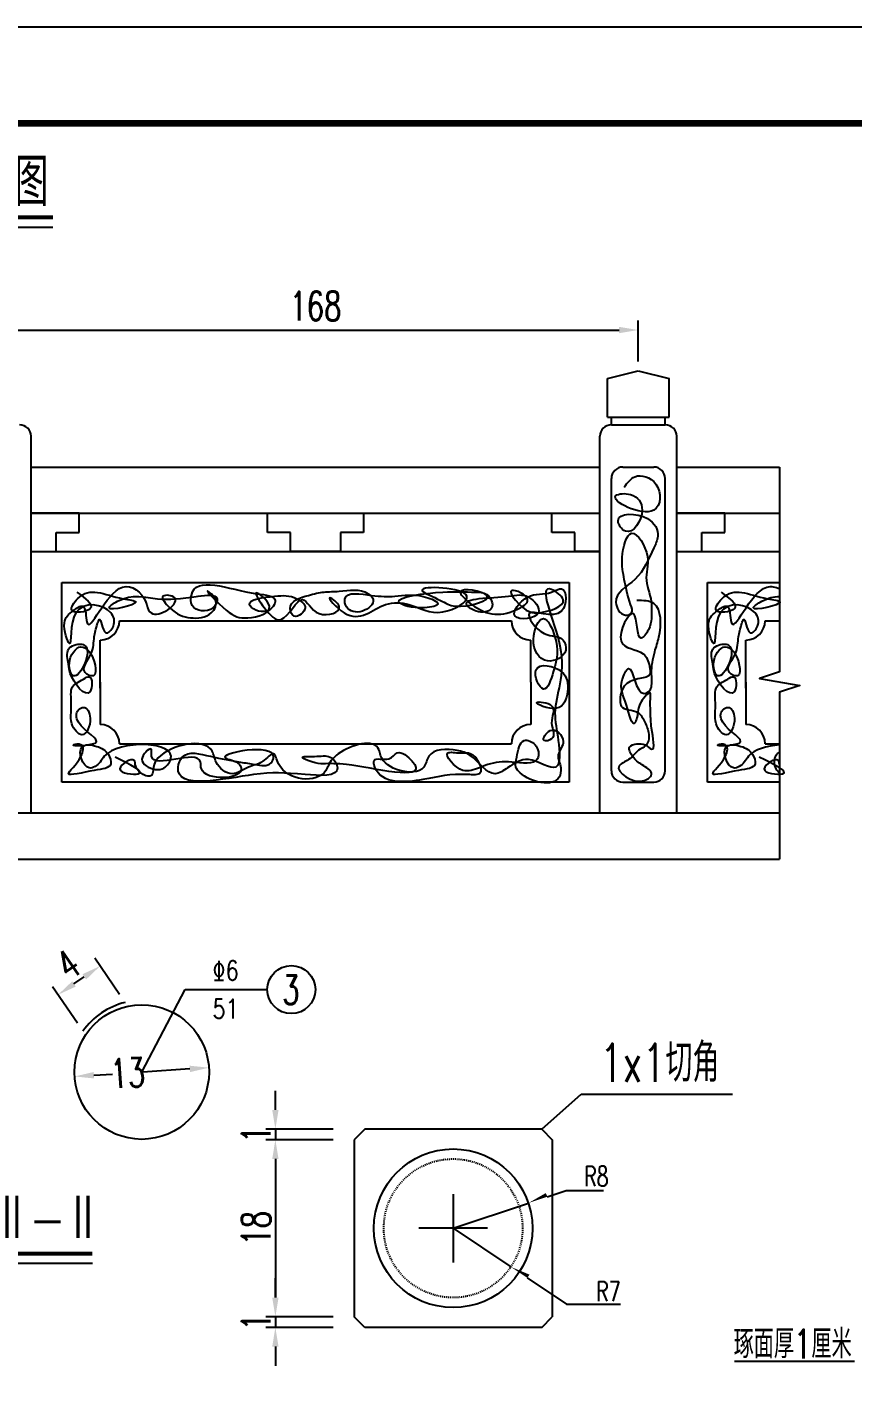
# Model space of a CAD drawing. Header units: millimetres. Extents: x -51 to 12129, y -1309 to -715.
# Drawn here: x 8939.6 to 9025.5, y -856.3 to -714.7 of the extents above; entities that cross this region are included whole.
import ezdxf
from ezdxf.enums import TextEntityAlignment as Align

# ---------------------------------------------------------------- set-up
doc = ezdxf.new("R2010")
doc.units = ezdxf.units.MM
doc.header["$LTSCALE"] = 0.25
doc.linetypes.add('DASHED2', pattern=[0.375, 0.25, -0.125])
for name, color, linetype in [('10', 1, 'Continuous'), ('DIMENSION', 2, 'Continuous'), ('图框', 7, 'Continuous'), ('尺寸标注', 2, 'Continuous'), ('文字', 7, 'Continuous'), ('标注', 4, 'Continuous'), ('次轮廓线', 7, 'Continuous'), ('钢筋', 6, 'Continuous')]:
    doc.layers.add(name, color=color, linetype=linetype)
doc.styles.get("Standard").update_dxf_attribs({"font": 'simplex1.shx', "width": 0.7, "bigfont": 'hztxt.shx'})
doc.styles.add('TEXT', font='simplex1.shx', dxfattribs={"width": 0.7, "bigfont": 'hztxt.shx'})
doc.dimstyles.new('比例1：25', dxfattribs={"dimtxt": 3, "dimasz": 2, "dimexe": 1, "dimexo": 1, "dimgap": 1, "dimtad": 1, "dimdec": 1, "dimlfac": 2.5, "dimzin": 9, "dimdsep": 46, "dimtxsty": 'Standard', "dimcen": -0.09, "dimclrd": 4, "dimclre": 4, "dimclrt": 7, "dimaunit": 1, "dimadec": 0, "dimazin": 0, "dimtfac": 0.0005, "dimtdec": 1, "dimtix": 1, "dimtmove": 2, "dimatfit": 3, "dimfxl": 0, "dimtolj": 1, "dimtzin": 13, "dimarcsym": 0})
doc.dimstyles.new('比例：1：10', dxfattribs={"dimscale": 0, "dimtxt": 3, "dimasz": 2, "dimexe": 1, "dimexo": 1, "dimgap": 0.5, "dimtad": 1, "dimdec": 1, "dimzin": 9, "dimdsep": 46, "dimtxsty": 'Standard', "dimcen": 0.5, "dimclrd": 256, "dimclre": 256, "dimclrt": 256, "dimadec": 1, "dimazin": 2, "dimtfac": 1, "dimtdec": 1, "dimtix": 1, "dimtmove": 2, "dimatfit": 3, "dimfxl": 0, "dimtolj": 1, "dimtzin": 0, "dimlwd": -1, "dimlwe": -1, "dimarcsym": 0})

# ---------------------------------------------------------------- blocks, each defined once
blk = doc.blocks.new('*D569')
at = {"layer": 'Defpoints', "color": 0, "linetype": 'Continuous'}
for p in [(9003.19, -746.17), (8935.99, -750.43), (9003.19, -750.43)]:
    blk.add_point(p, dxfattribs=at)
at = {"layer": '标注', "color": 4, "linetype": 'Continuous', "lineweight": -2}
for p, q in [((8935.99, -749.43), (8935.99, -745.17)), ((8937.99, -746.17), (9001.19, -746.17)), ((9003.19, -749.43), (9003.19, -745.17))]:
    blk.add_line(p, q, dxfattribs=at)
at = {"layer": '标注', "color": 4, "linetype": 'Continuous'}
for points in [[(8937.99, -745.84), (8937.99, -746.5), (8935.99, -746.17)], [(9001.19, -745.84), (9001.19, -746.5), (9003.19, -746.17)]]:
    blk.add_solid(points, dxfattribs=at)
at = {"layer": '标注', "color": 7, "linetype": 'Continuous', "insert": (8969.59, -743.67), "char_height": 3, "attachment_point": 5}
blk.add_mtext('\\A1;168', dxfattribs=at)
blk = doc.blocks.new('DIM')
blk.add_lwpolyline([(-1, -0.1, 0.2, 0, 0), (0, 0, 0, 0, 0)], format="xyseb")
blk = doc.blocks.new('*D623')
at = {"layer": 'Defpoints', "color": 0}
for p in [(9055.62, -765.21), (8391.45, -775.21), (9037.91, -775.21)]:
    blk.add_point(p, dxfattribs=at)
at = {"layer": '标注'}
for p, q in [((9043.91, -765.21), (9036.91, -765.21)), ((9037.91, -767.21), (9037.91, -773.21)), ((9031.91, -775.21), (9038.91, -775.21))]:
    blk.add_line(p, q, dxfattribs=at)
for points in [[(9037.58, -767.21), (9038.24, -767.21), (9037.91, -765.21)], [(9037.58, -773.21), (9038.24, -773.21), (9037.91, -775.21)]]:
    blk.add_solid(points, dxfattribs=at)
at = {"layer": '标注', "insert": (9035.91, -770.21), "char_height": 3, "attachment_point": 5, "rotation": 90}
blk.add_mtext('\\A1;10', dxfattribs=at)
blk = doc.blocks.new('*D624')
at = {"layer": 'Defpoints', "color": 0}
for p in [(9055.62, -775.21), (8391.45, -777.21), (9037.91, -777.21)]:
    blk.add_point(p, dxfattribs=at)
at = {"layer": '标注'}
for p, q in [((9037.91, -773.21), (9037.91, -771.21)), ((9043.91, -775.21), (9036.91, -775.21)), ((9037.91, -775.21), (9037.91, -777.21)), ((9031.91, -777.21), (9038.91, -777.21)), ((9037.91, -779.21), (9037.91, -781.21))]:
    blk.add_line(p, q, dxfattribs=at)
for points in [[(9037.58, -773.21), (9038.24, -773.21), (9037.91, -775.21)], [(9037.58, -779.21), (9038.24, -779.21), (9037.91, -777.21)]]:
    blk.add_solid(points, dxfattribs=at)
at = {"layer": '标注', "insert": (9035.91, -776.21), "char_height": 3, "attachment_point": 5, "rotation": 90}
blk.add_mtext('\\A1;2', dxfattribs=at)
blk = doc.blocks.new('*D627')
at = {"layer": 'Defpoints', "color": 0}
for p in [(9053.04, -788.21), (8388.88, -870.21), (9037.91, -870.21)]:
    blk.add_point(p, dxfattribs=at)
at = {"layer": '标注'}
for p, q in [((9043.91, -788.21), (9036.91, -788.21)), ((9037.91, -790.21), (9037.91, -868.21)), ((9031.91, -870.21), (9038.91, -870.21))]:
    blk.add_line(p, q, dxfattribs=at)
for points in [[(9037.58, -790.21), (9038.24, -790.21), (9037.91, -788.21)], [(9037.58, -868.21), (9038.24, -868.21), (9037.91, -870.21)]]:
    blk.add_solid(points, dxfattribs=at)
at = {"layer": '标注', "insert": (9035.91, -829.21), "char_height": 3, "attachment_point": 5, "rotation": 90}
blk.add_mtext('\\A1;82', dxfattribs=at)
blk = doc.blocks.new('*D636')
at = {"layer": 'Defpoints', "color": 0}
for p in [(9120.05, -792.96), (8455.88, -795.96), (9133.16, -795.96)]:
    blk.add_point(p, dxfattribs=at)
at = {"layer": '标注'}
for p, q in [((9133.16, -790.96), (9133.16, -788.96)), ((9127.16, -792.96), (9134.16, -792.96)), ((9133.16, -792.96), (9133.16, -795.96)), ((9127.16, -795.96), (9134.16, -795.96)), ((9133.16, -797.96), (9133.16, -799.96))]:
    blk.add_line(p, q, dxfattribs=at)
for points in [[(9132.83, -790.96), (9133.49, -790.96), (9133.16, -792.96)], [(9132.83, -797.96), (9133.49, -797.96), (9133.16, -795.96)]]:
    blk.add_solid(points, dxfattribs=at)
at = {"layer": '标注', "insert": (9131.16, -794.46), "char_height": 3, "attachment_point": 5, "rotation": 90}
blk.add_mtext('\\A1;3', dxfattribs=at)
blk = doc.blocks.new('*D687')
at = {"layer": 'Defpoints', "color": 0}
for p in [(8974.71, -829.33), (8965.42, -830.44), (8973.6, -830.44)]:
    blk.add_point(p, dxfattribs=at)
at = {"layer": '标注'}
for p, q in [((8965.42, -827.33), (8965.42, -825.33)), ((8971.42, -829.33), (8964.42, -829.33)), ((8965.42, -829.33), (8965.42, -830.44)), ((8971.42, -830.44), (8964.42, -830.44)), ((8965.42, -832.44), (8965.42, -834.44))]:
    blk.add_line(p, q, dxfattribs=at)
for points in [[(8965.09, -827.33), (8965.75, -827.33), (8965.42, -829.33)], [(8965.09, -832.44), (8965.75, -832.44), (8965.42, -830.44)]]:
    blk.add_solid(points, dxfattribs=at)
at = {"layer": '标注', "insert": (8963.42, -829.88), "char_height": 3, "attachment_point": 5, "rotation": 90}
blk.add_mtext('\\A1;1', dxfattribs=at)
blk = doc.blocks.new('*D688')
at = {"layer": 'Defpoints', "color": 0}
for p in [(8973.6, -830.44), (8965.42, -848.86), (8973.6, -848.86)]:
    blk.add_point(p, dxfattribs=at)
at = {"layer": '标注'}
for p, q in [((8971.42, -830.44), (8964.42, -830.44)), ((8965.42, -832.44), (8965.42, -846.86)), ((8971.42, -848.86), (8964.42, -848.86))]:
    blk.add_line(p, q, dxfattribs=at)
for points in [[(8965.09, -832.44), (8965.75, -832.44), (8965.42, -830.44)], [(8965.09, -846.86), (8965.75, -846.86), (8965.42, -848.86)]]:
    blk.add_solid(points, dxfattribs=at)
at = {"layer": '标注', "insert": (8963.42, -839.65), "char_height": 3, "attachment_point": 5, "rotation": 90}
blk.add_mtext('\\A1;18', dxfattribs=at)
blk = doc.blocks.new('*D689')
at = {"layer": 'Defpoints', "color": 0}
for p in [(8973.6, -848.86), (8965.42, -849.97), (8975.99, -849.97)]:
    blk.add_point(p, dxfattribs=at)
at = {"layer": '标注'}
for p, q in [((8965.42, -846.86), (8965.42, -844.86)), ((8971.42, -848.86), (8964.42, -848.86)), ((8965.42, -848.86), (8965.42, -849.97)), ((8971.42, -849.97), (8964.42, -849.97)), ((8965.42, -851.97), (8965.42, -853.97))]:
    blk.add_line(p, q, dxfattribs=at)
for points in [[(8965.09, -846.86), (8965.75, -846.86), (8965.42, -848.86)], [(8965.09, -851.97), (8965.75, -851.97), (8965.42, -849.97)]]:
    blk.add_solid(points, dxfattribs=at)
at = {"layer": '标注', "insert": (8963.42, -849.42), "char_height": 3, "attachment_point": 5, "rotation": 90}
blk.add_mtext('\\A1;1', dxfattribs=at)
blk = doc.blocks.new('*D694')
at = {"layer": 'Defpoints', "color": 0}
for p in [(8944.53, -823.85), (8958.5, -822.94)]:
    blk.add_point(p, dxfattribs=at)
at = {"layer": '标注'}
for p, q in [((8946.52, -823.72), (8948.47, -823.6)), ((8956.5, -823.07), (8951.63, -823.39))]:
    blk.add_line(p, q, dxfattribs=at)
for points in [[(8946.5, -823.39), (8946.55, -824.06), (8944.53, -823.85)], [(8956.48, -822.73), (8956.53, -823.4), (8958.5, -822.94)]]:
    blk.add_solid(points, dxfattribs=at)
at = {"layer": '标注', "insert": (8950.05, -823.49), "char_height": 3, "attachment_point": 5, "rotation": 3.7635}
blk.add_mtext('\\A1;13', dxfattribs=at)
blk = doc.blocks.new('*D695')
at = {"layer": 'Defpoints', "color": 0}
for p in [(8947.18, -812.36), (8949.77, -816.15), (8945.4, -819.14)]:
    blk.add_point(p, dxfattribs=at)
at = {"layer": '标注'}
for p, q in [((8949.21, -815.33), (8946.62, -811.53)), ((8944.46, -814.22), (8945.53, -813.49)), ((8944.83, -818.32), (8942.24, -814.53))]:
    blk.add_line(p, q, dxfattribs=at)
for points in [[(8945.34, -813.21), (8945.72, -813.76), (8947.18, -812.36)], [(8944.27, -813.95), (8944.64, -814.5), (8942.8, -815.35)]]:
    blk.add_solid(points, dxfattribs=at)
at = {"layer": '标注', "insert": (8943.86, -812.2), "char_height": 3, "attachment_point": 5, "rotation": 34.3548}
blk.add_mtext('\\A1;4', dxfattribs=at)
blk = doc.blocks.new('*D702')
at = {"layer": 'Defpoints', "color": 0}
for p in [(9248.86, -814.23), (8584.69, -822.23), (9226.99, -822.23)]:
    blk.add_point(p, dxfattribs=at)
at = {"layer": '标注'}
for p, q in [((9232.99, -814.23), (9225.99, -814.23)), ((9226.99, -816.23), (9226.99, -820.23)), ((9220.99, -822.23), (9227.99, -822.23))]:
    blk.add_line(p, q, dxfattribs=at)
for points in [[(9226.66, -816.23), (9227.33, -816.23), (9226.99, -814.23)], [(9226.66, -820.23), (9227.33, -820.23), (9226.99, -822.23)]]:
    blk.add_solid(points, dxfattribs=at)
at = {"layer": '标注', "insert": (9224.99, -818.23), "char_height": 3, "attachment_point": 5, "rotation": 90}
blk.add_mtext('\\A1;8', dxfattribs=at)
blk = doc.blocks.new('*D741')
at = {"layer": 'Defpoints', "color": 0}
for p in [(8779.68, -754.23), (9425.4, -754.23), (9443.85, -822.23)]:
    blk.add_point(p, dxfattribs=at)
at = {"layer": '标注'}
for p, q in [((9419.4, -754.23), (9426.4, -754.23)), ((9425.4, -820.23), (9425.4, -756.23)), ((9431.4, -822.23), (9424.4, -822.23))]:
    blk.add_line(p, q, dxfattribs=at)
for points in [[(9425.06, -756.23), (9425.73, -756.23), (9425.4, -754.23)], [(9425.06, -820.23), (9425.73, -820.23), (9425.4, -822.23)]]:
    blk.add_solid(points, dxfattribs=at)
at = {"layer": '标注', "insert": (9423.4, -788.23), "char_height": 3, "attachment_point": 5, "rotation": 90}
blk.add_mtext('\\A1;68', dxfattribs=at)
blk = doc.blocks.new('*D743')
at = {"layer": 'Defpoints', "color": 0}
for p in [(9441.9, -848.38), (8777.73, -851.38), (9429.42, -851.38)]:
    blk.add_point(p, dxfattribs=at)
at = {"layer": '标注'}
for p, q in [((9429.42, -846.38), (9429.42, -844.38)), ((9435.42, -848.38), (9428.42, -848.38)), ((9429.42, -848.38), (9429.42, -851.38)), ((9423.42, -851.38), (9430.42, -851.38)), ((9429.42, -853.38), (9429.42, -855.38))]:
    blk.add_line(p, q, dxfattribs=at)
for points in [[(9429.09, -846.38), (9429.76, -846.38), (9429.42, -848.38)], [(9429.09, -853.38), (9429.76, -853.38), (9429.42, -851.38)]]:
    blk.add_solid(points, dxfattribs=at)
at = {"layer": '标注', "insert": (9427.42, -849.88), "char_height": 3, "attachment_point": 5, "rotation": 90}
blk.add_mtext('\\A1;3', dxfattribs=at)
blk = doc.blocks.new('123')
at = {"layer": '图框', "color": 2}
blk.add_lwpolyline([(369.33, -1011.65), (369.33, -714.65), (-50.67, -714.65), (-50.67, -1011.65)], close=True, dxfattribs=at)

msp = doc.modelspace()

# ---------------------------------------------------------------- linework, layer by layer
for p, q in [((8983.92332, -836.08849), (8983.92332, -843.21166)), ((8993.70888, -836.37207), (8995.66599, -835.71647)), ((8995.66599, -835.71647), (8999.55475, -835.71647)), ((8983.92332, -839.65008), (8991.75176, -837.02767)), ((8987.48491, -839.65008), (8980.36173, -839.65008)), ((8983.92332, -839.65008), (8989.92484, -843.67102)), ((8991.63956, -844.81986), (8995.73305, -847.56245)), ((8995.73305, -847.56245), (9001.33298, -847.56245))]:
    msp.add_line(p, q)
at = {"const_width": 0.7}
msp.add_lwpolyline([(9179.75412, -724.65471), (8799.75412, -724.65471), (8799.75412, -1001.65471), (9179.75412, -1001.65471)], close=True, dxfattribs=at)
at = {"linetype": 'DASHED2'}
msp.add_circle((8983.92332, -839.65008), 7.224, dxfattribs=at)
at = {"start_tangent": (-0.089666301, 0.995971864)}
msp.add_spline([(9001.73561, -762.52659), (9002.827, -761.43619), (9005.00977, -762.19947), (9004.79149, -764.92545), (9000.8625, -763.3989), (9002.39044, -763.28986), (9003.59097, -764.92545), (9001.84475, -767.10624), (9001.08078, -766.01585), (9004.13666, -765.79777), (9005.22805, -767.65144), (9004.79149, -768.85087), (9002.827, -772.12205), (9000.8625, -774.52092), (9001.84475, -775.82939), (9002.49958, -775.61131), (9002.39044, -774.739), (9001.73561, -772.12205), (9001.51733, -769.83222), (9002.49958, -767.32432), (9004.13666, -769.72319), (9004.02752, -772.23109), (9004.57322, -774.739), (9004.57322, -775.06612), (9004.2458, -777.35594), (9003.48183, -778.22826), (9002.71786, -775.72035), (9001.4082, -778.55537), (9003.7001, -779.86385), (9004.35494, -781.17232), (9004.35494, -782.04463), (9003.15441, -782.48079), (9001.73561, -783.24407), (9001.29906, -784.77062), (9001.4082, -785.31582), (9003.15441, -785.97005), (9003.48183, -786.29717), (9003.80925, -786.84237), (9004.2458, -788.0418), (9004.2458, -788.91412), (9003.91838, -789.45931), (9003.37269, -789.78643), (9002.17217, -790.87682), (9001.18992, -791.53106), (9003.80925, -793.05761), (9004.57322, -792.29434), (9003.59097, -791.42202), (9002.60872, -790.54971), (9002.2813, -789.56835), (9003.04527, -789.24123), (9003.91838, -789.35027), (9004.57322, -789.78643), (9004.57322, -787.60564), (9004.46408, -786.07909), (9004.46408, -784.33446), (9004.46408, -784.00734), (9003.48183, -784.87966), (9003.04527, -786.51525), (9002.827, -787.06045), (9001.95389, -785.20678), (9001.51733, -782.58983), (9002.17217, -781.3904), (9003.80925, -784.00734), (9004.46408, -783.57119), (9004.57322, -783.24407), (9004.57322, -781.9356), (9004.90063, -779.64577), (9005.33718, -778.11922), (9004.79149, -774.62996), (9003.04527, -774.30284)], degree=3, dxfattribs=at)
msp.add_spline([(8944.75408, -773.44002), (8946.13644, -775.1664), (8944.23569, -775.33904), (8944.84048, -774.13057), (8949.59235, -774.13057), (8950.88832, -774.47585), (8948.12359, -775.08008), (8948.98756, -774.38953), (8953.13465, -774.13057), (8957.36814, -773.87162), (8959.35529, -774.13057), (8958.9233, -775.08008), (8956.76336, -774.82113), (8956.67696, -773.7853), (8963.50238, -773.61266), (8965.40312, -774.30321), (8964.53915, -775.42536), (8962.7248, -774.73481), (8965.31673, -773.87162), (8967.64946, -774.13057), (8968.51344, -775.08008), (8967.39027, -775.94328), (8966.95828, -775.1664), (8968.85903, -773.7853), (8970.50059, -773.44002), (8972.05574, -773.3537), (8975.07966, -773.61266), (8975.59805, -774.21689), (8974.47488, -775.42536), (8972.83332, -774.99376), (8972.66053, -774.13057), (8975.42525, -773.7853), (8977.84439, -773.87162), (8981.0411, -773.95794), (8982.33707, -774.64849), (8980.9547, -775.08008), (8978.27638, -774.47585), (8982.85545, -773.44002), (8986.22496, -773.44002), (8987.43453, -773.69898), (8987.95292, -775.08008), (8986.31136, -775.42536), (8985.36099, -774.82113), (8989.68087, -773.87162), (8991.75441, -773.95794), (8992.79119, -775.598), (8990.37205, -775.94328), (8991.66802, -773.95794), (8994.17355, -773.44002), (8995.21032, -773.09474), (8995.21032, -775.42536), (8991.84081, -775.68432), (8993.39597, -777.75598), (8995.38312, -778.44653), (8995.64231, -779.48236), (8993.74156, -780.60451), (8992.2728, -778.36021), (8993.30957, -776.20223), (8994.51914, -778.10125), (8994.34634, -781.72666), (8993.30957, -783.53936), (8992.53199, -781.55402), (8995.21032, -781.72666), (8995.8151, -783.79832), (8994.69193, -785.5247), (8992.61839, -784.92046), (8994.17355, -785.26574), (8994.17355, -787.07844), (8994.17355, -788.71851), (8993.39597, -788.89115), (8994.00075, -787.85532), (8995.38312, -788.97747), (8994.86473, -790.35857), (8995.12392, -791.73968), (8994.95113, -792.68919), (8990.89044, -792.25759), (8990.45845, -791.65336), (8990.54485, -790.61753), (8991.32243, -788.89115), (8992.4456, -789.32274), (8992.70479, -790.79017), (8990.02646, -791.13544), (8987.52093, -791.3944), (8985.79298, -791.99863), (8984.929, -791.99863), (8983.37384, -790.18593), (8984.6698, -790.18593), (8985.53378, -790.18593), (8986.57055, -791.13544), (8986.74335, -792.25759), (8985.44738, -792.43023), (8980.78191, -792.94815), (8975.77084, -791.65336), (8975.68445, -790.96281), (8977.2396, -790.79017), (8978.10358, -790.18593), (8979.65874, -791.04912), (8979.91793, -791.3944), (8972.83332, -791.3944), (8970.32779, -791.30808), (8970.155, -791.30808), (8968.25425, -790.61753), (8969.72301, -790.53121), (8971.27816, -790.70385), (8971.88295, -791.73968), (8968.51344, -792.43023), (8963.15678, -792.43023), (8955.29459, -791.65336), (8955.72658, -790.61753), (8958.6641, -790.53121), (8961.77442, -791.13544), (8963.32958, -791.3944), (8964.97113, -791.22176), (8965.23033, -790.61753), (8960.21926, -790.70385), (8961.68802, -791.3944), (8961.86082, -791.73968), (8957.71373, -791.826), (8957.62733, -791.13544), (8952.52987, -790.53121), (8952.52987, -790.09961), (8952.52987, -789.84066), (8951.5795, -790.61753), (8952.61627, -791.826), (8953.65304, -791.826), (8954.51702, -790.87649), (8947.6052, -790.53121), (8947.17321, -791.13544), (8946.05004, -791.73968), (8945.27247, -789.5817), (8946.82762, -789.49538), (8948.03719, -790.35857), (8948.29639, -791.30808), (8946.56843, -791.99863), (8943.8901, -792.34391), (8945.18607, -790.53121), (8945.18607, -789.32274), (8944.40849, -789.32274), (8946.65483, -789.1501), (8944.92688, -786.99213), (8944.92688, -785.69734), (8945.44526, -785.43838), (8946.13644, -786.56053), (8945.27247, -788.28691), (8944.23569, -787.16476), (8944.1493, -785.9563), (8944.1493, -784.31623), (8944.23569, -783.45304), (8945.44526, -782.50353), (8946.05004, -782.24457), (8946.13644, -783.79832), (8944.0629, -781.8993), (8943.8901, -780.94978), (8943.8901, -779.39604), (8945.27247, -778.87813), (8945.53166, -778.96444), (8944.40849, -782.15825), (8943.9765, -780.86347), (8945.18607, -779.13708), (8946.65483, -781.0361), (8946.48203, -782.15825), (8945.61806, -781.81298), (8946.22284, -779.91396), (8946.56843, -778.10125), (8946.91402, -776.72015), (8947.08682, -776.28855), (8947.778, -777.66966), (8948.55558, -776.9791), (8948.29639, -775.598), (8944.66768, -775.598), (8943.9765, -778.79181), (8943.45811, -776.63383), (8944.40849, -775.33904), (8945.35886, -774.90745), (8945.79085, -776.54751), (8949.50595, -772.92211), (8951.92509, -774.47585), (8952.35707, -775.51168), (8953.99863, -775.42536), (8954.949, -774.04426), (8953.73944, -773.87162), (8954.43062, -775.08008), (8956.59056, -776.11591), (8958.7505, -775.598), (8959.18249, -774.21689), (8958.40491, -773.3537), (8960.30566, -775.33904), (8962.552, -776.11591), (8964.79834, -774.90745), (8963.41598, -773.52634), (8964.27995, -775.08008), (8966.00791, -776.28855), (8968.25425, -774.21689), (8969.9822, -775.68432), (8972.05574, -774.90745), (8971.10537, -774.04426), (8972.57413, -775.598), (8976.89401, -774.73481), (8979.31315, -774.73481), (8982.85545, -775.51168), (8985.36099, -773.87162), (8980.69551, -773.26738), (8982.59626, -774.30321), (8984.15142, -774.90745), (8987.43453, -773.7853), (8984.6698, -773.44002), (8985.53378, -774.47585), (8990.54485, -775.25272), (8991.66802, -774.21689), (8990.02646, -773.26738), (8991.92721, -775.51168), (8992.79119, -775.598), (8995.38312, -774.21689), (8994.17355, -773.18106), (8995.03753, -779.05076), (8994.51914, -786.04261), (8994.86473, -788.89115), (8994.60554, -791.65336), (8991.75441, -790.87649), (8989.59447, -791.73968), (8988.29851, -792.34391), (8985.70658, -790.44489), (8984.32421, -789.92698), (8981.38669, -790.53121), (8980.86831, -791.65336), (8978.36277, -791.99863), (8976.37563, -790.44489), (8976.20283, -789.84066), (8971.96935, -790.27225), (8970.93257, -791.48072), (8970.67338, -791.99863), (8965.74871, -791.30808), (8965.23033, -790.27225), (8964.10716, -791.04912), (8962.6384, -791.65336), (8960.91045, -792.34391), (8959.26889, -791.13544), (8958.8369, -790.01329), (8953.22105, -790.70385), (8952.78906, -791.3944), (8952.52987, -792.51655), (8950.88832, -791.56704), (8950.71552, -790.96281), (8949.24676, -791.826), (8951.14751, -792.34391), (8948.72837, -790.61753)], degree=3)
for points, knots in [([(9017.8915, -789.33967), (9016.56232, -789.43966), (9014.89216, -789.93966), (9014.20341, -791.29263), (9012.6772, -792.42164), (9011.5631, -789.09203), (9013.9946, -789.40682), (9015.07311, -790.07055), (9015.64956, -791.77915), (9013.3483, -791.92679), (9009.82945, -792.95004), (9012.2702, -791.06563), (9012.66325, -789.12617), (9010.36368, -789.45172), (9015.76924, -789.4417), (9011.75269, -787.60579), (9011.6573, -785.79786), (9012.78425, -785.18994), (9013.52133, -786.7929), (9012.50222, -789.00866), (9011.09874, -787.2379), (9011.23133, -785.81768), (9011.20542, -784.60909), (9011.17402, -783.13687), (9012.19151, -782.72947), (9013.47739, -781.85105), (9013.41087, -785.38438), (9011.02055, -782.36819), (9010.97394, -780.81893), (9010.51659, -779.22323), (9011.93057, -778.74873), (9013.62088, -779.25688), (9011.62716, -783.58744), (9010.70495, -780.48592), (9012.34064, -778.28463), (9013.77981, -780.4229), (9013.82875, -782.48176), (9011.92791, -781.63394), (9013.59819, -779.94658), (9013.52334, -778.18445), (9013.83218, -777.14198), (9014.28383, -775.69044), (9014.54032, -778.41737), (9015.93554, -776.80298), (9015.28112, -774.73405), (9010.69549, -774.16154), (9011.49189, -780.50995), (9010.08101, -776.52604), (9011.18856, -775.50137), (9012.81057, -774.39045), (9012.61147, -779.3489), (9015.19029, -772.35955), (9017.48166, -772.88249), (9017.8915, -773.13945)], [272.80787689, 272.80787689, 272.80787689, 272.80787689, 275.556515067, 276.299289698, 277.574675929, 279.868471174, 281.426022016, 282.912006338, 283.896259005, 285.757089012, 288.457580971, 290.685901659, 291.894369014, 292.671949074, 294.92491198, 297.689452708, 298.984240072, 299.56370714, 300.881641429, 302.812147742, 304.339929083, 305.551480997, 307.191544748, 308.059050649, 309.596782222, 310.254674341, 311.810820214, 314.62255858, 315.587664189, 317.141407931, 318.617606979, 318.890794666, 322.276342001, 323.641291258, 325.749240889, 328.149977559, 329.285352607, 330.215766237, 332.208765753, 334.054117033, 335.477804339, 335.942705608, 337.487111515, 338.527061708, 339.932278139, 343.560983114, 346.828724573, 349.048093015, 350.654232807, 351.698016589, 353.394018895, 358.58492679, 359.917317131, 359.917317131, 359.917317131, 359.917317131]), ([(9011.80397, -773.44002), (9012.69871, -774.09243), (9014.36558, -775.30784), (9010.57894, -775.85795), (9012.86588, -772.54117), (9014.87018, -773.97835), (9019.32828, -774.4821), (9014.05651, -775.73213), (9016.30118, -774.12221), (9017.30924, -773.91214), (9017.8915, -773.89189)], [0, 0, 0, 0, 2.211633493, 4.120205417, 5.471558827, 10.22343171, 11.564603038, 14.394587474, 15.500624034, 17.227858361, 17.227858361, 17.227858361, 17.227858361]), ([(9017.8915, -792.29394), (9017.74847, -792.17525), (9017.35235, -791.67638), (9017.26404, -790.59754), (9017.7475, -790.18954), (9017.8915, -790.11026)], [474.397531464, 474.397531464, 474.397531464, 474.397531464, 475.002564652, 476.430026586, 476.901410175, 476.901410175, 476.901410175, 476.901410175]), ([(9017.8915, -791.3813), (9017.8577, -791.2073), (9017.79268, -790.45746), (9014.99426, -792.22466), (9019.94073, -792.6658), (9017.34141, -791.38673), (9015.77826, -790.61753)], [516.84060177, 516.84060177, 516.84060177, 516.84060177, 517.30553446, 519.009163182, 520.979208449, 523.951179503, 523.951179503, 523.951179503, 523.951179503])]:
    msp.add_open_spline(points, degree=3, knots=knots)
at = {"layer": '10', "linetype": 'Continuous'}
for p, q in [((8999.99127, -751.23095), (9003.19127, -750.43095)), ((9003.19127, -750.43095), (9006.39127, -751.23095)), ((8999.99127, -755.23095), (8999.99127, -751.23095)), ((9006.39127, -755.23095), (9006.39127, -751.23095)), ((8999.99127, -755.23095), (9000.39127, -755.23095)), ((9000.39127, -756.03095), (9000.39127, -755.23095)), ((9000.39127, -755.23095), (9005.99127, -755.23095)), ((9000.39127, -756.03095), (9005.99127, -756.03095)), ((9005.99127, -756.03095), (9005.99127, -755.23095)), ((9005.99127, -755.23095), (9006.39127, -755.23095)), ((8939.99127, -796.43095), (8939.99127, -757.23095)), ((8999.19127, -796.43095), (8999.19127, -757.23095)), ((9007.19127, -796.43095), (9007.19127, -757.23095)), ((8939.99127, -760.43095), (8999.19127, -760.43095)), ((9007.19127, -760.43095), (9017.8915, -760.43095)), ((8939.99127, -765.23095), (8999.19127, -765.23095)), ((9007.19127, -765.23095), (9017.8915, -765.23095)), ((8939.99127, -769.23095), (8999.19127, -769.23095)), ((9007.19127, -769.23095), (9017.8915, -769.23095)), ((8862.39127, -796.43095), (9017.8915, -796.43095)), ((8862.39127, -801.23095), (9017.8915, -801.23095)), ((8974.71272, -829.33008), (8973.60332, -830.43948)), ((8993.13392, -829.33008), (8974.71272, -829.33008)), ((8993.13392, -829.33008), (8994.24332, -830.43948)), ((8973.60332, -830.43948), (8973.60332, -848.86068)), ((8994.24332, -830.43948), (8994.24332, -848.86068)), ((8974.71272, -849.97008), (8973.60332, -848.86068)), ((8993.13392, -849.97008), (8994.24332, -848.86068)), ((8993.13392, -849.97008), (8974.71272, -849.97008))]:
    msp.add_line(p, q, dxfattribs=at)
msp.add_circle((8983.92332, -839.65008), 8.256, dxfattribs=at)
for centre, start, end in [((8938.79127, -757.23095), 0, 90), ((9000.39127, -757.23095), 90, 180), ((9005.99127, -757.23095), 0, 90)]:
    msp.add_arc(centre, 1.2, start, end, dxfattribs=at)
at = {"layer": 'DIMENSION', "color": 6}
for p, q in [((9000.39127, -792.03095), (9000.39127, -761.63095)), ((9001.59127, -760.43095), (9004.79127, -760.43095)), ((9005.99127, -792.03095), (9005.99127, -761.63095)), ((8944.99127, -765.23095), (8939.99127, -765.23095)), ((8944.99127, -767.23095), (8944.99127, -765.23095)), ((8964.59127, -765.23095), (8974.59127, -765.23095)), ((8964.59127, -767.23095), (8964.59127, -765.23095)), ((8974.59127, -765.23095), (8974.59127, -767.23095)), ((8994.19127, -765.23095), (8999.19127, -765.23095)), ((8994.19127, -767.23095), (8994.19127, -765.23095)), ((9012.19127, -765.23095), (9007.19127, -765.23095)), ((9012.19127, -767.23095), (9012.19127, -765.23095)), ((8942.59127, -769.23095), (8942.59127, -767.23095)), ((8942.59127, -767.23095), (8944.99127, -767.23095)), ((8966.99127, -767.23095), (8964.59127, -767.23095)), ((8966.99127, -769.23095), (8966.99127, -767.23095)), ((8972.19127, -767.23095), (8972.19127, -769.23095)), ((8974.59127, -767.23095), (8972.19127, -767.23095)), ((8996.59127, -767.23095), (8994.19127, -767.23095)), ((8996.59127, -769.23095), (8996.59127, -767.23095)), ((9009.79127, -767.23095), (9012.19127, -767.23095)), ((9009.79127, -769.23095), (9009.79127, -767.23095)), ((8939.99127, -769.23095), (8942.59127, -769.23095)), ((8972.19127, -769.23095), (8966.99127, -769.23095)), ((8999.19127, -769.23095), (8996.59127, -769.23095)), ((9007.19127, -769.23095), (9009.79127, -769.23095)), ((8943.19127, -772.43095), (8995.99127, -772.43095)), ((8943.19127, -793.23095), (8943.19127, -772.43095)), ((8995.99127, -772.43095), (8995.99127, -793.23095)), ((9010.39127, -772.43095), (9017.8915, -772.43095)), ((9010.39127, -793.23095), (9010.39127, -772.43095)), ((8949.19127, -776.43095), (8989.99127, -776.43095)), ((8963.99127, -776.43095), (8975.19127, -776.43095)), ((9016.39127, -776.43095), (9017.8915, -776.43095)), ((8947.19127, -780.43095), (8947.19127, -778.43095)), ((8991.99127, -780.43095), (8991.99127, -778.43095)), ((9014.39127, -780.43095), (9014.39127, -778.43095)), ((8947.19127, -782.83095), (8947.19127, -780.43095)), ((8947.19127, -782.83095), (8947.19127, -780.43095)), ((8947.19127, -783.44607), (8947.19127, -781.04607)), ((8947.19127, -783.44607), (8947.19127, -781.04607)), ((8991.99127, -782.83095), (8991.99127, -780.43095)), ((9014.39127, -782.83095), (9014.39127, -780.43095)), ((9014.39127, -782.83095), (9014.39127, -780.43095)), ((9014.39127, -783.44607), (9014.39127, -781.04607)), ((9014.39127, -783.44607), (9014.39127, -781.04607)), ((8947.19127, -782.83095), (8947.19127, -785.23095)), ((8947.19127, -782.83095), (8947.19127, -785.23095)), ((8991.99127, -782.83095), (8991.99127, -785.23095)), ((9014.39127, -782.83095), (9014.39127, -785.23095)), ((9014.39127, -782.83095), (9014.39127, -785.23095)), ((8947.19127, -783.44607), (8947.19127, -785.84607)), ((9014.39127, -783.44607), (9014.39127, -785.84607)), ((8947.19127, -785.23095), (8947.19127, -787.23095)), ((8991.99127, -785.23095), (8991.99127, -787.23095)), ((9014.39127, -785.23095), (9014.39127, -787.23095)), ((8949.19127, -789.23095), (8989.99127, -789.23095)), ((8963.99127, -789.23095), (8975.19127, -789.23095)), ((9016.39127, -789.23095), (9017.8915, -789.23095)), ((8995.99127, -793.23095), (8943.19127, -793.23095)), ((9001.59127, -793.23095), (9004.79127, -793.23095)), ((9017.8915, -793.23095), (9010.39127, -793.23095))]:
    msp.add_line(p, q, dxfattribs=at)
for centre, radius, start, end in [((9001.59127, -761.63095), 1.2, 90, 180), ((9004.79127, -761.63095), 1.2, 0, 90), ((8947.19127, -776.43095), 2, 270, 0), ((8991.99127, -776.43095), 2, 180, 270), ((9014.39127, -776.43095), 2, 270, 0), ((8947.19127, -789.23095), 2, 0, 90), ((8991.99127, -789.23095), 2, 90, 180), ((9014.39127, -789.23095), 2, 0, 90), ((9001.59127, -792.03095), 1.2, 180, 270), ((9004.79127, -792.03095), 1.2, 270, 0)]:
    msp.add_arc(centre, radius, start, end, dxfattribs=at)
at = {"layer": '文字'}
for p, q in [((8930.73597, -735.44833), (8942.25922, -735.44833)), ((8937.24828, -843.2974), (8946.37534, -843.2974))]:
    msp.add_line(p, q, dxfattribs=at)
at = {"layer": '文字', "const_width": 0.4}
for points in [[(8930.73597, -734.44833), (8942.25922, -734.44833)], [(8937.24828, -842.2974), (8946.37534, -842.2974)]]:
    msp.add_lwpolyline(points, dxfattribs=at)
at = {"layer": '文字'}
msp.add_circle((8967.0802, -814.81579), 2.5, dxfattribs=at)
at = {"layer": '标注'}
for p, q in [((8951.51405, -823.39544), (8956.0473, -814.81579)), ((8956.0473, -814.81579), (8964.5802, -814.81579)), ((8956.0473, -814.81579), (8964.5802, -814.81579)), ((8993.13392, -829.33008), (8997.22814, -825.70435)), ((8997.22814, -825.70435), (9012.99573, -825.70435)), ((9025.6908, -853.52323), (9013.21768, -853.52323))]:
    msp.add_line(p, q, dxfattribs=at)
at = {"layer": '次轮廓线', "ltscale": 2}
msp.add_lwpolyline([(9017.8915, -760.43095), (9017.8915, -781.74972), (9015.7915, -782.44972), (9019.9915, -783.14972), (9017.8915, -783.84972), (9017.8915, -801.23095)], dxfattribs=at)
at = {"layer": '钢筋'}
msp.add_circle((8951.51405, -823.39544), 7, dxfattribs=at)
msp.add_arc((8951.51405, -823.39544), 7.44924, 103.5134275, 145.1961585, dxfattribs=at)

# ---------------------------------------------------------------- block references
at = {"yscale": 2.064000000000078, "zscale": 2.064}
for p, xscale, rotation in [((8991.75176, -837.02767), 2.063999999999405, 198.5200332059817), ((8989.92484, -843.67102), 2.06400000000008, 146.1783981759996)]:
    msp.add_blockref('DIM', p, dxfattribs=dict(at, xscale=xscale, rotation=rotation))
at = {"layer": '标注'}
msp.add_blockref('123', (8820, 0), dxfattribs=at)

# ---------------------------------------------------------------- texts
at = {"color": 7, "linetype": 'Continuous', "insert": (9005.40228, -822.44134), "char_height": 4, "attachment_point": 5, "style": 'TEXT'}
msp.add_mtext('1x1切角', dxfattribs=at)
at = {"color": 7, "char_height": 2.064, "attachment_point": 5, "style": 'TEXT'}
for s, insert in [('\\A1;R8', (8998.82306, -834.23336)), ('\\A1;R7', (9000.06938, -846.2113))]:
    msp.add_mtext(s, dxfattribs=dict(at, insert=insert))
at = {"layer": '尺寸标注', "color": 7, "style": 'TEXT', "width": 0.8}
for s, p in [('%%1316', (8960.2384, -812.81579)), ('51', (8960.2384, -816.81579))]:
    msp.add_text(s, height=2, dxfattribs=at).set_placement(p, align=Align.MIDDLE)
at = {"layer": '尺寸标注', "color": 7, "linetype": 'Continuous', "width": 0.7}
msp.add_text('琢面厚1厘米', height=3, dxfattribs=at).set_placement((9019.25349, -851.53337), align=Align.MIDDLE)
at = {"layer": '文字', "width": 0.7}
for s, height, p in [('立面图', 5, (8936.55307, -730.77818)), ('3', 3, (8967.03351, -814.83977)), ('Ⅱ-Ⅱ', 5, (8941.70108, -838.62725))]:
    msp.add_text(s, height=height, dxfattribs=at).set_placement(p, align=Align.MIDDLE_CENTER)

# ---------------------------------------------------------------- dimensions: what is measured, and where the dimension line sits
at = {"layer": '标注', "linetype": 'Continuous'}
dim = msp.add_linear_dim(base=(9003.19127, -746.1693), p1=(8935.99127, -750.43095), p2=(9003.19127, -750.43095), dimstyle='比例1：25', dxfattribs=at)
dim.commit()
dim.dimension.update_dxf_attribs({"geometry": '*D569', "text_midpoint": (8969.59127, -743.6693)})
at = {"layer": '标注'}
for base, p1, p2, picture, middle in [((9425.39548, -754.22868), (9443.84623, -822.22868), (8779.68159, -754.22868), '*D741', (9423.39548, -788.22868)), ((9037.91018, -775.20929), (9055.61634, -765.20929), (8391.4517, -775.20929), '*D623', (9035.91018, -770.20929)), ((9037.91018, -777.20929), (9055.61634, -775.20929), (8391.4517, -777.20929), '*D624', (9035.91018, -776.20929)), ((9037.91018, -870.20929), (9053.04028, -788.20929), (8388.87564, -870.20929), '*D627', (9035.91018, -829.20929)), ((9133.1609, -795.95642), (9120.04738, -792.95642), (8455.88274, -795.95642), '*D636', (9131.1609, -794.45642)), ((9226.9928, -822.22868), (9248.85895, -814.22868), (8584.69431, -822.22868), '*D702', (9224.9928, -818.22868)), ((9429.42392, -851.37548), (9441.89524, -848.37548), (8777.7306, -851.37548), '*D743', (9427.42392, -849.87548))]:
    dim = msp.add_linear_dim(base=base, p1=p1, p2=p2, angle=90, dimstyle='比例：1：10', override={"dimscale": 1}, dxfattribs=at)
    dim.commit()
    dim.dimension.update_dxf_attribs({"geometry": picture, "text_midpoint": middle})
dim = msp.add_aligned_dim(p1=(8945.3974, -819.14365), p2=(8949.77336, -816.15243), distance=4.5943, text='4', dimstyle='比例：1：10', override={"dimscale": 1}, dxfattribs=at)
dim.commit()
dim.dimension.update_dxf_attribs({"geometry": '*D695', "text_midpoint": (8943.86411, -812.20405)})
dim = msp.add_diameter_dim_2p(p1=(8958.49896, -822.93597), p2=(8944.52915, -823.85492), text='13', dimstyle='比例：1：10', override={"dimscale": 1}, dxfattribs=at)
dim.commit()
dim.dimension.update_dxf_attribs({"geometry": '*D694', "text_midpoint": (8950.04921, -823.4918), "dimtype": 163})
for base, p1, p2, text, picture, middle in [((8965.41921, -830.43948), (8974.71272, -829.33008), (8973.60332, -830.43948), '1', '*D687', (8963.41921, -829.88478)), ((8965.41921, -848.86068), (8973.60332, -830.43948), (8973.60332, -848.86068), '18', '*D688', (8963.41921, -839.65008)), ((8965.41921, -849.97008), (8973.60332, -848.86068), (8975.99242, -849.97008), '1', '*D689', (8963.41921, -849.41538))]:
    dim = msp.add_linear_dim(base=base, p1=p1, p2=p2, angle=90, text=text, dimstyle='比例：1：10', override={"dimscale": 1}, dxfattribs=at)
    dim.commit()
    dim.dimension.update_dxf_attribs({"geometry": picture, "text_midpoint": middle})

doc.saveas('drawing.dxf')
